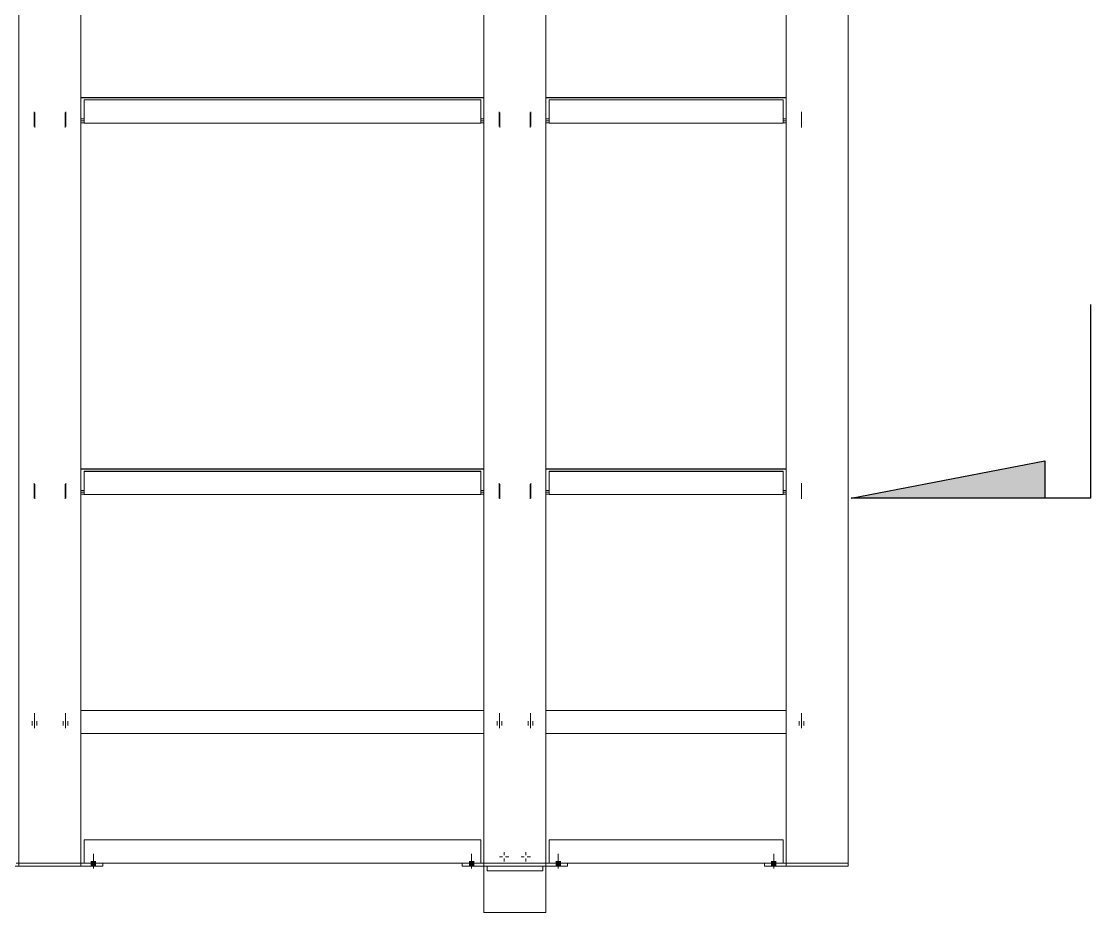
# Model space of a CAD drawing. Header units: millimetres. Extents: x -187664 to 435448, y -313239 to 299894.
# Drawn here: x 42447 to 45897, y -89009 to -86134 of the extents above; entities that cross this region are included whole.
import ezdxf

# ---------------------------------------------------------------- set-up
doc = ezdxf.new("R2010")
doc.units = ezdxf.units.MM
doc.linetypes.add('XKITLINE00', pattern=[0])
doc.linetypes.add('XKITLINE02', pattern=[4, 2, -2])
for name, color, linetype in [('000 - EXISTING_COLUMN_MAIN_COLOR_1', 7, 'Continuous'), ('000 - EXISTING_STEEL-STRUCTURE_MAIN_COLOR_1', 7, 'Continuous'), ('000 - EXISTING_STEEL-STRUCTURE_MAIN_COLOR_251', 7, 'Continuous')]:
    doc.layers.add(name, color=color, linetype=linetype)
doc.layers.add('000 - EXISTING_STEEL-STRUCTURE_DEF_SUB', color=7, linetype='Continuous', plot=False)

# ---------------------------------------------------------------- blocks, each defined once
blk = doc.blocks.new('*A880865')
at = {"layer": '000 - EXISTING_STEEL-STRUCTURE_MAIN_COLOR_251', "color": 7, "linetype": 'XKITLINE00', "lineweight": 0}
for p, q in [((356.080005, 113.28328), (366.480005, 113.28328)), ((356.080005, 112.68328), (366.480005, 112.68328))]:
    blk.add_line(p, q, dxfattribs=at)
blk = doc.blocks.new('*A881866')
at = {"layer": '000 - EXISTING_STEEL-STRUCTURE_MAIN_COLOR_251', "color": 7, "linetype": 'XKITLINE00', "lineweight": 0}
for p, q in [((356.160005, 109.944), (356.160005, 109.344)), ((356.160005, 109.944), (366.403045, 109.944)), ((366.403045, 109.944), (366.403045, 109.344)), ((356.160005, 109.344), (366.403045, 109.344))]:
    blk.add_line(p, q, dxfattribs=at)
blk = doc.blocks.new('*A882867')
at = {"layer": '000 - EXISTING_STEEL-STRUCTURE_MAIN_COLOR_251', "color": 7, "linetype": 'XKITLINE00', "lineweight": 0}
for p, q in [((368.080005, 113.28328), (374.279995, 113.28328)), ((368.080005, 112.68328), (374.279995, 112.68328))]:
    blk.add_line(p, q, dxfattribs=at)
blk = doc.blocks.new('*A883868')
at = {"layer": '000 - EXISTING_STEEL-STRUCTURE_MAIN_COLOR_251', "color": 7, "linetype": 'XKITLINE00', "lineweight": 0}
for p, q in [((368.160005, 109.944), (368.160005, 109.344)), ((368.160005, 109.944), (374.203045, 109.944)), ((374.203045, 109.944), (374.203045, 109.344)), ((368.160005, 109.344), (374.203045, 109.344))]:
    blk.add_line(p, q, dxfattribs=at)
blk = doc.blocks.new('*A898883')
at = {"layer": '000 - EXISTING_STEEL-STRUCTURE_MAIN_COLOR_1', "color": 7, "linetype": 'XKITLINE00', "lineweight": 0}
for p, q in [((354.480005, 109.344), (354.480005, 137.151988)), ((356.080005, 109.344), (356.080005, 137.151988)), ((354.480005, 109.344), (356.080005, 109.344))]:
    blk.add_line(p, q, dxfattribs=at)
blk = doc.blocks.new('*A899884')
at = {"layer": '000 - EXISTING_STEEL-STRUCTURE_MAIN_COLOR_1', "color": 7, "linetype": 'XKITLINE00', "lineweight": 0}
for p, q in [((366.480005, 109.344), (366.480005, 137.151988)), ((368.080005, 109.344), (368.080005, 137.151988)), ((366.480005, 109.344), (368.080005, 109.344))]:
    blk.add_line(p, q, dxfattribs=at)
blk = doc.blocks.new('*A900885')
at = {"layer": '000 - EXISTING_STEEL-STRUCTURE_MAIN_COLOR_1', "color": 7, "linetype": 'XKITLINE00', "lineweight": 0}
for p, q in [((353.920005, 109.264), (353.920005, 109.344)), ((356.160005, 109.344), (354.403045, 109.344)), ((354.480005, 109.344), (354.480005, 109.264)), ((356.080005, 109.264), (356.080005, 109.344)), ((356.640005, 109.264), (356.640005, 109.344)), ((356.640005, 109.264), (353.920005, 109.264))]:
    blk.add_line(p, q, dxfattribs=at)
blk = doc.blocks.new('*A901886')
at = {"layer": '000 - EXISTING_STEEL-STRUCTURE_MAIN_COLOR_1', "color": 7, "linetype": 'XKITLINE00', "lineweight": 0}
for p, q in [((365.920005, 109.264), (365.920005, 109.344)), ((368.160005, 109.344), (366.403045, 109.344)), ((366.480005, 109.344), (366.480005, 109.264)), ((368.080005, 109.264), (368.080005, 109.344)), ((368.640005, 109.264), (368.640005, 109.344)), ((368.640005, 109.264), (365.920005, 109.264))]:
    blk.add_line(p, q, dxfattribs=at)
blk = doc.blocks.new('*A902887')
at = {"layer": '000 - EXISTING_COLUMN_MAIN_COLOR_1', "color": 7, "linetype": 'XKITLINE00', "lineweight": 0}
for p, q in [((366.480029, 108.064002), (366.480029, 109.264)), ((368.080029, 109.264), (368.080029, 108.064002)), ((368.080029, 108.064002), (366.480029, 108.064002))]:
    blk.add_line(p, q, dxfattribs=at)
blk = doc.blocks.new('*A903888')
at = {"layer": '000 - EXISTING_STEEL-STRUCTURE_MAIN_COLOR_1', "color": 7, "linetype": 'XKITLINE00', "lineweight": 0}
for p, q in [((373.720005, 109.264), (373.720005, 109.344)), ((374.203045, 109.344), (375.880005, 109.344)), ((374.280005, 109.264), (374.280005, 109.344)), ((375.880005, 109.264), (375.880005, 109.344)), ((375.880005, 109.264), (373.720005, 109.264))]:
    blk.add_line(p, q, dxfattribs=at)
blk = doc.blocks.new('*A904889')
at = {"layer": '000 - EXISTING_STEEL-STRUCTURE_MAIN_COLOR_1', "color": 7, "linetype": 'XKITLINE00', "lineweight": 0}
for p, q in [((366.560005, 109.14398), (366.560005, 109.264)), ((366.560005, 109.14398), (368.000005, 109.143981)), ((368.000005, 109.143981), (368.000005, 109.264))]:
    blk.add_line(p, q, dxfattribs=at)
blk = doc.blocks.new('*A905890')
at = {"layer": '000 - EXISTING_STEEL-STRUCTURE_MAIN_COLOR_1', "color": 7, "linetype": 'XKITLINE00', "lineweight": 0}
for p, q in [((374.279995, 109.344), (374.279995, 137.151988)), ((375.879995, 109.344), (375.879995, 137.151988)), ((375.879995, 109.344), (374.279995, 109.344))]:
    blk.add_line(p, q, dxfattribs=at)
blk = doc.blocks.new('*A926911')
at = {"layer": '000 - EXISTING_STEEL-STRUCTURE_MAIN_COLOR_251', "color": 7, "linetype": 'XKITLINE00', "lineweight": 0}
for p, q in [((356.080005, 119.512941), (366.480005, 119.512941)), ((356.080005, 119.508754), (366.480005, 119.508754)), ((366.400005, 119.454324), (356.160005, 119.454324)), ((356.160005, 119.454324), (356.160005, 119.450138)), ((356.160005, 119.450138), (366.400005, 119.450138)), ((356.160005, 119.450138), (356.160005, 118.85096)), ((366.400005, 119.450138), (366.400005, 119.454324)), ((366.400005, 118.85096), (366.400005, 119.450138)), ((356.080005, 118.961505), (356.160005, 118.961505)), ((366.400005, 118.961505), (366.480005, 118.961505)), ((356.080005, 118.913356), (356.160005, 118.913356)), ((356.080005, 118.861427), (356.160005, 118.861427)), ((356.160005, 118.85096), (366.400005, 118.85096)), ((366.400005, 118.913356), (366.480005, 118.913356)), ((366.400005, 118.861427), (366.480005, 118.861427))]:
    blk.add_line(p, q, dxfattribs=at)
blk = doc.blocks.new('*A927912')
at = {"layer": '000 - EXISTING_STEEL-STRUCTURE_MAIN_COLOR_251', "color": 7, "linetype": 'XKITLINE00', "lineweight": 0}
for p, q in [((368.080005, 119.512941), (374.279995, 119.512941)), ((368.080005, 119.508754), (374.279995, 119.508754)), ((374.200005, 119.454324), (368.160005, 119.454324)), ((368.160005, 119.454324), (368.160005, 119.450138)), ((368.160005, 119.450138), (374.200005, 119.450138)), ((368.160005, 119.450138), (368.160005, 118.85096)), ((374.200005, 119.450138), (374.200005, 119.454324)), ((374.200005, 118.85096), (374.200005, 119.450138)), ((368.080005, 118.961505), (368.160005, 118.961505)), ((374.200005, 118.961505), (374.279995, 118.961505)), ((368.080005, 118.913356), (368.160005, 118.913356)), ((368.080005, 118.861427), (368.160005, 118.861427)), ((368.160005, 118.85096), (374.200005, 118.85096)), ((374.200005, 118.913356), (374.279995, 118.913356)), ((374.200005, 118.861427), (374.279995, 118.861427))]:
    blk.add_line(p, q, dxfattribs=at)
blk = doc.blocks.new('*A931916')
at = {"layer": '000 - EXISTING_STEEL-STRUCTURE_MAIN_COLOR_251', "color": 7, "linetype": 'XKITLINE00', "lineweight": 0}
for p, q in [((356.080005, 129.099784), (366.480005, 129.099784)), ((356.080005, 129.095597), (366.480005, 129.095597)), ((366.400005, 129.041168), (356.160005, 129.041168)), ((356.160005, 129.041168), (356.160005, 129.036981)), ((356.160005, 129.036981), (366.400005, 129.036981)), ((356.160005, 129.036981), (356.160005, 128.437803)), ((366.400005, 129.036981), (366.400005, 129.041168)), ((366.400005, 128.437803), (366.400005, 129.036981)), ((356.080005, 128.548348), (356.160005, 128.548348)), ((356.080005, 128.500199), (356.160005, 128.500199)), ((356.080005, 128.448271), (356.160005, 128.448271)), ((356.160005, 128.437803), (366.400005, 128.437803)), ((366.400005, 128.548348), (366.480005, 128.548348)), ((366.400005, 128.500199), (366.480005, 128.500199)), ((366.400005, 128.448271), (366.480005, 128.448271))]:
    blk.add_line(p, q, dxfattribs=at)
blk = doc.blocks.new('*A932917')
at = {"layer": '000 - EXISTING_STEEL-STRUCTURE_MAIN_COLOR_251', "color": 7, "linetype": 'XKITLINE00', "lineweight": 0}
for p, q in [((368.080005, 129.099784), (374.279995, 129.099784)), ((368.080005, 129.095597), (374.279995, 129.095597)), ((374.200005, 129.041168), (368.160005, 129.041168)), ((368.160005, 129.041168), (368.160005, 129.036981)), ((368.160005, 129.036981), (374.200005, 129.036981)), ((368.160005, 129.036981), (368.160005, 128.437803)), ((374.200005, 129.036981), (374.200005, 129.041168)), ((374.200005, 128.437803), (374.200005, 129.036981)), ((368.080005, 128.548348), (368.160005, 128.548348)), ((368.080005, 128.500199), (368.160005, 128.500199)), ((368.080005, 128.448271), (368.160005, 128.448271)), ((368.160005, 128.437803), (374.200005, 128.437803)), ((374.200005, 128.548348), (374.279995, 128.548348)), ((374.200005, 128.500199), (374.279995, 128.500199)), ((374.200005, 128.448271), (374.279995, 128.448271))]:
    blk.add_line(p, q, dxfattribs=at)
blk = doc.blocks.new('*A935920')
at = {"layer": '000 - EXISTING_STEEL-STRUCTURE_DEF_SUB', "color": 7, "linetype": 'XKITLINE02', "lineweight": 0}
for p, q in [((354.879995, 112.82792), (354.879995, 113.21128)), ((354.879995, 112.82792), (354.879995, 113.21128)), ((354.819995, 112.96328), (354.819995, 113.00328)), ((354.819995, 112.96328), (354.819995, 113.00328)), ((354.819995, 112.89128), (354.819995, 112.96328)), ((354.819995, 112.89128), (354.819995, 112.96328)), ((354.939995, 112.96328), (354.939995, 113.00328)), ((354.939995, 112.96328), (354.939995, 113.00328)), ((354.939995, 112.89128), (354.939995, 112.96328)), ((354.939995, 112.89128), (354.939995, 112.96328))]:
    blk.add_line(p, q, dxfattribs=at)
blk = doc.blocks.new('*A937922')
at = {"layer": '000 - EXISTING_STEEL-STRUCTURE_DEF_SUB', "color": 7, "linetype": 'XKITLINE02', "lineweight": 0}
for p, q in [((355.680005, 112.82792), (355.680005, 113.21128)), ((355.680005, 112.82792), (355.680005, 113.21128)), ((355.620005, 112.96328), (355.620005, 113.00328)), ((355.620005, 112.96328), (355.620005, 113.00328)), ((355.620005, 112.89128), (355.620005, 112.96328)), ((355.620005, 112.89128), (355.620005, 112.96328)), ((355.740005, 112.96328), (355.740005, 113.00328)), ((355.740005, 112.96328), (355.740005, 113.00328)), ((355.740005, 112.89128), (355.740005, 112.96328)), ((355.740005, 112.89128), (355.740005, 112.96328))]:
    blk.add_line(p, q, dxfattribs=at)
blk = doc.blocks.new('*A938923')
at = {"layer": '000 - EXISTING_STEEL-STRUCTURE_DEF_SUB'}
for points in [[(356.344, 109.344), (356.344, 109.396), (356.456, 109.396), (356.456, 109.344)], [(356.344, 109.344), (356.344, 109.396), (356.456, 109.396), (356.456, 109.344)], [(356.344, 109.264), (356.344, 109.344), (356.456, 109.344), (356.456, 109.264)], [(356.344, 109.264), (356.344, 109.344), (356.456, 109.344), (356.456, 109.264)]]:
    blk.add_hatch(color=7, dxfattribs=at).paths.add_polyline_path(points, flags=17)
at = {"layer": '000 - EXISTING_STEEL-STRUCTURE_DEF_SUB', "color": 7, "linetype": 'XKITLINE00', "lineweight": 0}
for p, q in [((356.4, 109.201), (356.4, 109.584)), ((356.4, 109.201), (356.4, 109.584)), ((356.344, 109.344), (356.344, 109.396)), ((356.344, 109.344), (356.344, 109.396)), ((356.344, 109.264), (356.344, 109.344)), ((356.344, 109.264), (356.344, 109.344)), ((356.456, 109.344), (356.456, 109.396)), ((356.456, 109.344), (356.456, 109.396)), ((356.456, 109.264), (356.456, 109.344)), ((356.456, 109.264), (356.456, 109.344))]:
    blk.add_line(p, q, dxfattribs=at)
blk = doc.blocks.new('*A940925')
at = {"layer": '000 - EXISTING_STEEL-STRUCTURE_DEF_SUB', "color": 7, "linetype": 'XKITLINE02', "lineweight": 0}
for p, q in [((374.676955, 112.82792), (374.676955, 113.21128)), ((374.676955, 112.82792), (374.676955, 113.21128)), ((374.616955, 112.96328), (374.616955, 113.00328)), ((374.616955, 112.96328), (374.616955, 113.00328)), ((374.616955, 112.89128), (374.616955, 112.96328)), ((374.616955, 112.89128), (374.616955, 112.96328)), ((374.736955, 112.96328), (374.736955, 113.00328)), ((374.736955, 112.96328), (374.736955, 113.00328)), ((374.736955, 112.89128), (374.736955, 112.96328)), ((374.736955, 112.89128), (374.736955, 112.96328))]:
    blk.add_line(p, q, dxfattribs=at)
blk = doc.blocks.new('*A941926')
at = {"layer": '000 - EXISTING_STEEL-STRUCTURE_DEF_SUB'}
for points in [[(368.344, 109.344), (368.344, 109.396), (368.456, 109.396), (368.456, 109.344)], [(368.344, 109.344), (368.344, 109.396), (368.456, 109.396), (368.456, 109.344)], [(368.344, 109.264), (368.344, 109.344), (368.456, 109.344), (368.456, 109.264)], [(368.344, 109.264), (368.344, 109.344), (368.456, 109.344), (368.456, 109.264)]]:
    blk.add_hatch(color=7, dxfattribs=at).paths.add_polyline_path(points, flags=17)
at = {"layer": '000 - EXISTING_STEEL-STRUCTURE_DEF_SUB', "color": 7, "linetype": 'XKITLINE00', "lineweight": 0}
for p, q in [((368.4, 109.201), (368.4, 109.584)), ((368.4, 109.201), (368.4, 109.584)), ((368.344, 109.344), (368.344, 109.396)), ((368.344, 109.344), (368.344, 109.396)), ((368.344, 109.264), (368.344, 109.344)), ((368.344, 109.264), (368.344, 109.344)), ((368.456, 109.344), (368.456, 109.396)), ((368.456, 109.344), (368.456, 109.396)), ((368.456, 109.264), (368.456, 109.344)), ((368.456, 109.264), (368.456, 109.344))]:
    blk.add_line(p, q, dxfattribs=at)
blk = doc.blocks.new('*A942927')
at = {"layer": '000 - EXISTING_STEEL-STRUCTURE_DEF_SUB'}
for points in [[(374.016, 109.396), (374.016, 109.344), (373.904, 109.344), (373.904, 109.396)], [(374.016, 109.396), (374.016, 109.344), (373.904, 109.344), (373.904, 109.396)], [(374.016, 109.344), (374.016, 109.264), (373.904, 109.264), (373.904, 109.344)], [(374.016, 109.344), (374.016, 109.264), (373.904, 109.264), (373.904, 109.344)]]:
    blk.add_hatch(color=7, dxfattribs=at).paths.add_polyline_path(points, flags=17)
at = {"layer": '000 - EXISTING_STEEL-STRUCTURE_DEF_SUB', "color": 7, "linetype": 'XKITLINE00', "lineweight": 0}
for p, q in [((373.96, 109.201), (373.96, 109.584)), ((373.96, 109.201), (373.96, 109.584)), ((373.904, 109.344), (373.904, 109.396)), ((373.904, 109.344), (373.904, 109.396)), ((373.904, 109.264), (373.904, 109.344)), ((373.904, 109.264), (373.904, 109.344)), ((374.016, 109.344), (374.016, 109.396)), ((374.016, 109.344), (374.016, 109.396)), ((374.016, 109.264), (374.016, 109.344)), ((374.016, 109.264), (374.016, 109.344))]:
    blk.add_line(p, q, dxfattribs=at)
blk = doc.blocks.new('*A943928')
at = {"layer": '000 - EXISTING_STEEL-STRUCTURE_DEF_SUB', "color": 7, "linetype": 'XKITLINE02', "lineweight": 0}
for p, q in [((367.680005, 112.82792), (367.680005, 113.21128)), ((367.680005, 112.82792), (367.680005, 113.21128)), ((367.620005, 112.96328), (367.620005, 113.00328)), ((367.620005, 112.96328), (367.620005, 113.00328)), ((367.620005, 112.89128), (367.620005, 112.96328)), ((367.620005, 112.89128), (367.620005, 112.96328)), ((367.740005, 112.96328), (367.740005, 113.00328)), ((367.740005, 112.96328), (367.740005, 113.00328)), ((367.740005, 112.89128), (367.740005, 112.96328)), ((367.740005, 112.89128), (367.740005, 112.96328))]:
    blk.add_line(p, q, dxfattribs=at)
blk = doc.blocks.new('*A944929')
at = {"layer": '000 - EXISTING_STEEL-STRUCTURE_DEF_SUB'}
for points in [[(366.216, 109.396), (366.216, 109.344), (366.104, 109.344), (366.104, 109.396)], [(366.216, 109.396), (366.216, 109.344), (366.104, 109.344), (366.104, 109.396)], [(366.216, 109.344), (366.216, 109.264), (366.104, 109.264), (366.104, 109.344)], [(366.216, 109.344), (366.216, 109.264), (366.104, 109.264), (366.104, 109.344)]]:
    blk.add_hatch(color=7, dxfattribs=at).paths.add_polyline_path(points, flags=17)
at = {"layer": '000 - EXISTING_STEEL-STRUCTURE_DEF_SUB', "color": 7, "linetype": 'XKITLINE00', "lineweight": 0}
for p, q in [((366.16, 109.201), (366.16, 109.584)), ((366.16, 109.201), (366.16, 109.584)), ((366.104, 109.344), (366.104, 109.396)), ((366.104, 109.344), (366.104, 109.396)), ((366.104, 109.264), (366.104, 109.344)), ((366.104, 109.264), (366.104, 109.344)), ((366.216, 109.344), (366.216, 109.396)), ((366.216, 109.344), (366.216, 109.396)), ((366.216, 109.264), (366.216, 109.344)), ((366.216, 109.264), (366.216, 109.344))]:
    blk.add_line(p, q, dxfattribs=at)
blk = doc.blocks.new('*A945930')
at = {"layer": '000 - EXISTING_STEEL-STRUCTURE_DEF_SUB', "color": 7, "linetype": 'XKITLINE02', "lineweight": 0}
for p, q in [((366.879995, 112.82792), (366.879995, 113.21128)), ((366.879995, 112.82792), (366.879995, 113.21128)), ((366.819995, 112.96328), (366.819995, 113.00328)), ((366.819995, 112.96328), (366.819995, 113.00328)), ((366.819995, 112.89128), (366.819995, 112.96328)), ((366.819995, 112.89128), (366.819995, 112.96328)), ((366.939995, 112.96328), (366.939995, 113.00328)), ((366.939995, 112.96328), (366.939995, 113.00328)), ((366.939995, 112.89128), (366.939995, 112.96328)), ((366.939995, 112.89128), (366.939995, 112.96328))]:
    blk.add_line(p, q, dxfattribs=at)
blk = doc.blocks.new('*A946931')
at = {"layer": '000 - EXISTING_STEEL-STRUCTURE_DEF_SUB', "color": 7, "linetype": 'XKITLINE00', "lineweight": 0}
for p, q in [((367.000005, 109.62398), (367.000005, 109.54406)), ((367.560005, 109.62398), (367.560005, 109.54406)), ((366.880005, 109.50398), (366.959925, 109.50398)), ((367.000005, 109.38398), (367.000005, 109.4639)), ((367.120005, 109.50398), (367.040085, 109.50398)), ((367.440005, 109.50398), (367.519925, 109.50398)), ((367.560005, 109.38398), (367.560005, 109.4639)), ((367.680005, 109.50398), (367.600085, 109.50398))]:
    blk.add_line(p, q, dxfattribs=at)
blk = doc.blocks.new('*A953938')
at = {"layer": '000 - EXISTING_STEEL-STRUCTURE_DEF_SUB', "color": 7, "linetype": 'XKITLINE02', "lineweight": 0}
for p, q in [((354.871507, 118.762202), (354.871507, 119.145045)), ((354.888071, 118.741446), (354.888071, 119.124289))]:
    blk.add_line(p, q, dxfattribs=at)
blk = doc.blocks.new('*A954939')
at = {"layer": '000 - EXISTING_STEEL-STRUCTURE_DEF_SUB', "color": 7, "linetype": 'XKITLINE02', "lineweight": 0}
for p, q in [((355.671929, 118.741446), (355.671929, 119.124289)), ((355.688493, 118.762202), (355.688493, 119.145045))]:
    blk.add_line(p, q, dxfattribs=at)
blk = doc.blocks.new('*A976961')
at = {"layer": '000 - EXISTING_STEEL-STRUCTURE_DEF_SUB', "color": 7, "linetype": 'XKITLINE02', "lineweight": 0}
for p, q in [((355.671929, 128.32829), (355.671929, 128.711133)), ((355.688493, 128.349046), (355.688493, 128.731889))]:
    blk.add_line(p, q, dxfattribs=at)
blk = doc.blocks.new('*A977962')
at = {"layer": '000 - EXISTING_STEEL-STRUCTURE_DEF_SUB', "color": 7, "linetype": 'XKITLINE02', "lineweight": 0}
for p, q in [((354.871507, 128.349046), (354.871507, 128.731889)), ((354.888071, 128.32829), (354.888071, 128.711133))]:
    blk.add_line(p, q, dxfattribs=at)
blk = doc.blocks.new('*A978963')
at = {"layer": '000 - EXISTING_STEEL-STRUCTURE_DEF_SUB', "color": 7, "linetype": 'XKITLINE02', "lineweight": 0}
for p, q in [((366.871507, 118.762363), (366.871507, 119.145205)), ((366.888071, 118.741603), (366.888071, 119.124446))]:
    blk.add_line(p, q, dxfattribs=at)
blk = doc.blocks.new('*A979964')
at = {"layer": '000 - EXISTING_STEEL-STRUCTURE_DEF_SUB', "color": 7, "linetype": 'XKITLINE02', "lineweight": 0}
for p, q in [((367.671929, 118.741446), (367.671929, 119.124289)), ((367.688493, 118.762202), (367.688493, 119.145045))]:
    blk.add_line(p, q, dxfattribs=at)
blk = doc.blocks.new('*A980965')
at = {"layer": '000 - EXISTING_STEEL-STRUCTURE_DEF_SUB', "color": 7, "linetype": 'XKITLINE02', "lineweight": 0}
for p, q in [((374.676955, 118.761852), (374.676955, 119.144694)), ((374.676955, 118.741057), (374.676955, 119.123899))]:
    blk.add_line(p, q, dxfattribs=at)
blk = doc.blocks.new('*A981966')
at = {"layer": '000 - EXISTING_STEEL-STRUCTURE_DEF_SUB', "color": 7, "linetype": 'XKITLINE02', "lineweight": 0}
for p, q in [((374.676955, 128.348696), (374.676955, 128.731537)), ((374.676955, 128.327901), (374.676955, 128.710742))]:
    blk.add_line(p, q, dxfattribs=at)
blk = doc.blocks.new('*A982967')
at = {"layer": '000 - EXISTING_STEEL-STRUCTURE_DEF_SUB', "color": 7, "linetype": 'XKITLINE02', "lineweight": 0}
for p, q in [((367.671929, 128.32829), (367.671929, 128.711133)), ((367.688493, 128.349046), (367.688493, 128.731889))]:
    blk.add_line(p, q, dxfattribs=at)
blk = doc.blocks.new('*A983968')
at = {"layer": '000 - EXISTING_STEEL-STRUCTURE_DEF_SUB', "color": 7, "linetype": 'XKITLINE02', "lineweight": 0}
for p, q in [((366.871507, 128.349206), (366.871507, 128.732049)), ((366.888071, 128.328447), (366.888071, 128.71129))]:
    blk.add_line(p, q, dxfattribs=at)

msp = doc.modelspace()

# ---------------------------------------------------------------- hatches: boundary and pattern name
msp.add_hatch(color=7).paths.add_polyline_path([(45748.985, -87551.78), (45748.985, -87672.188), (45123.713, -87672.188)])

# ---------------------------------------------------------------- linework, layer by layer
at = {"color": 7}
for p, q in [((45896.845, -87047.188), (45896.845, -87672.188)), ((45123.985, -87672.188), (45748.985, -87551.78)), ((45748.985, -87551.78), (45748.985, -87672.188)), ((45896.845, -87672.188), (45123.985, -87672.188))]:
    msp.add_line(p, q, dxfattribs=at)

# ---------------------------------------------------------------- block references
at = {"color": 7, "lineweight": 0, "xscale": 125, "yscale": 125, "zscale": 125}
for name in ['*A898883', '*A899884', '*A905890', '*A931916', '*A932917', '*A977962', '*A976961', '*A983968', '*A982967', '*A981966', '*A926911', '*A927912', '*A953938', '*A954939', '*A978963', '*A979964', '*A980965', '*A935920', '*A937922', '*A880865', '*A945930', '*A943928', '*A882867', '*A940925', '*A881866', '*A883868', '*A938923', '*A944929', '*A946931', '*A941926', '*A942927', '*A900885', '*A901886', '*A902887', '*A904889', '*A903888']:
    msp.add_blockref(name, (-1870.442, -102516.924), dxfattribs=at)

doc.saveas('drawing.dxf')
